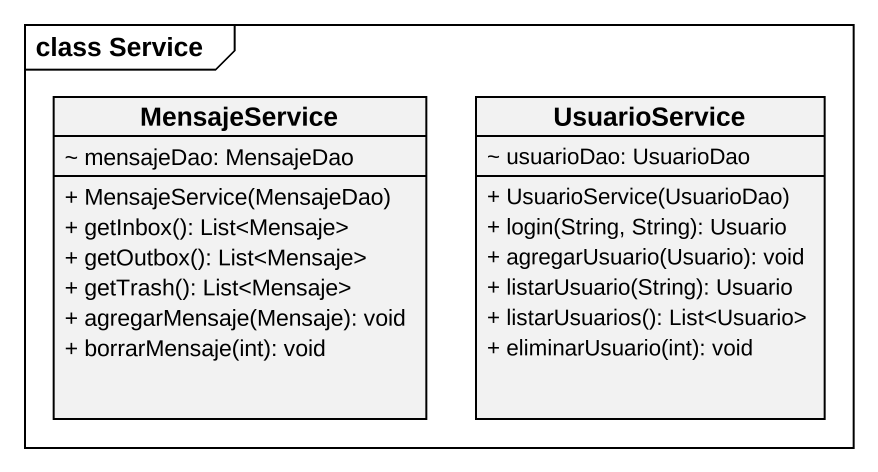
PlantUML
@startuml
mainframe class Service
hide circle
hide empty members
skinparam classAttributeIconSize 0
class MensajeService {
  ~ mensajeDao: MensajeDao
  + MensajeService(MensajeDao)
  + getInbox(): List<Mensaje>
  + getOutbox(): List<Mensaje>
  + getTrash(): List<Mensaje>
  + agregarMensaje(Mensaje): void
  + borrarMensaje(int): void
}
class UsuarioService {
  ~ usuarioDao: UsuarioDao
  + UsuarioService(UsuarioDao)
  + login(String, String): Usuario
  + agregarUsuario(Usuario): void
  + listarUsuario(String): Usuario
  + listarUsuarios(): List<Usuario>
  + eliminarUsuario(int): void
}
@enduml
